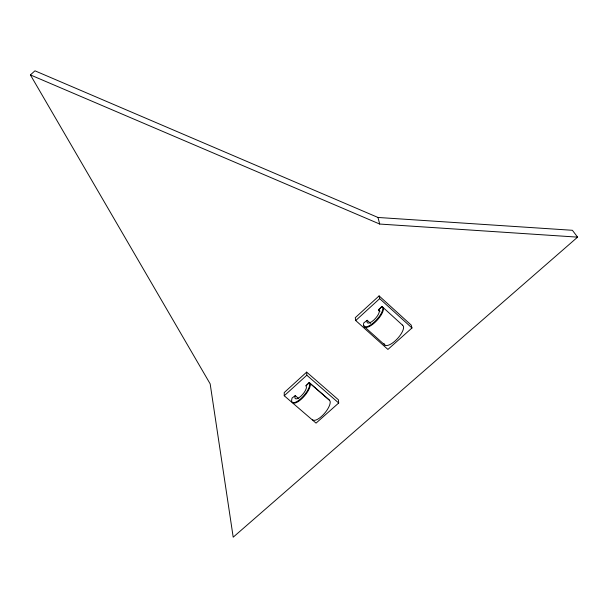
<?xml version="1.0" encoding="UTF-8"?>
<svg xmlns="http://www.w3.org/2000/svg" width="608" height="608" viewBox="0 0 608 608"><rect width="100%" height="100%" fill="white"/><g stroke="black" fill="none" stroke-linecap="round" stroke-linejoin="round"><path stroke-width="0.91" d="M367.156 320.294L366.966 321.951A8.55 3.002 -47.5 0 0 373.829 320.036A8.55 3.002 -47.5 0 0 379.255 310.772L378.571 309.905L381.9 306.432L382.774 307.504A13.429 4.712 -47.5 0 1 374.254 322.08A13.429 4.712 -47.5 0 1 363.47 325.06L363.713 322.985L367.156 320.294L370.584 323.38M298.748 398.635L295.237 395.61L294.88 397.396A8.284 2.873 -49.7 0 0 300.808 396.294A8.284 2.873 -49.7 0 0 306.447 386.924L305.984 385.875L309.176 382.546L329.536 400.231L330.19 401.584A12.958 4.818 -49.8 0 1 322.985 415.044A12.958 4.818 -49.8 0 1 312.444 419.566M379.088 295.891L355.27 317.695L355.718 320.538L387.919 349.425L411.973 327.978L411.19 325.09L379.088 295.891L379.688 298.634L411.973 327.978M355.718 320.538L379.688 298.634M306.66 372.119L284.232 392.563L284.24 395.755L316.046 423.115L338.702 402.998L338.375 399.76L306.66 372.119L306.812 375.227L338.702 402.998M284.24 395.755L306.812 375.227M305.915 385.715L309.252 382.698L329.612 400.391M30.4 74.913L34.952 70.817L377.986 217.466L572.386 230.288L577.6 237.135L233.198 537.183L210.163 383.853L30.4 74.913L379.696 224.048L577.6 237.135M295.237 395.61L292.053 398.065L291.597 400.307A13.019 4.514 -49.7 0 0 300.907 398.597A13.019 4.514 -49.7 0 0 309.768 383.853L309.176 382.546M382.554 307.04L382.006 306.561L378.465 309.776L379.84 311.022M364.709 326.982L384.864 345.07M402.618 325.25L382.447 306.911L383.321 307.982A13.444 4.727 -47.5 0 1 374.794 322.574A13.444 4.727 -47.5 0 1 363.994 325.546M378.571 309.905L379.947 311.152M402.511 325.113L403.446 326.245A13.368 5.039 -47.4 0 1 395.147 340.913A13.368 5.039 -47.4 0 1 384.081 343.581M309.715 383.002L310.308 384.302A13.026 4.53 -49.7 0 1 302.89 397.678A13.026 4.53 -49.7 0 1 292.532 402.443M377.986 217.466L379.696 224.048"/></g></svg>
